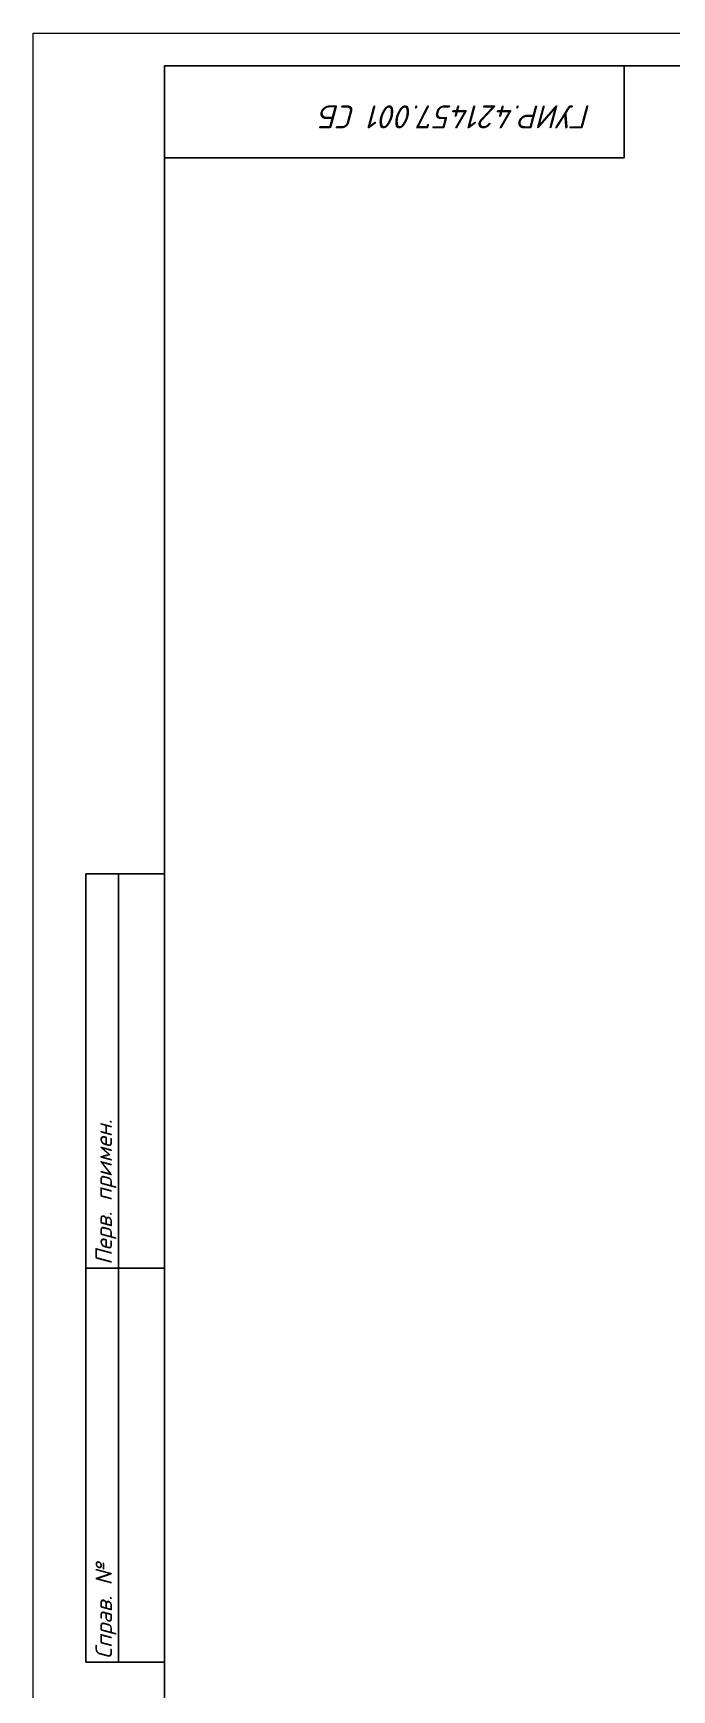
# Model space of a CAD drawing. Header units: millimetres. Extents: x 0 to 936, y 0 to 420.
# Drawn here: x 0 to 97.2, y 167.9 to 420.1 of the extents above; entities that cross this region are included whole.
import ezdxf
from ezdxf.enums import TextEntityAlignment as Align

# ---------------------------------------------------------------- set-up
doc = ezdxf.new("R2010")
doc.units = ezdxf.units.MM
doc.layers.add('рамка', color=253, linetype='Continuous', lineweight=5)
doc.styles.add('текст', font='isocpeui.ttf')

# ---------------------------------------------------------------- blocks, each defined once
blk = doc.blocks.new('*U2')
for p, q in [((90, 401), (90, 415)), ((20, 401), (90, 401)), ((8, 232), (8, 292)), ((8, 292), (20, 292)), ((13, 232), (13, 292)), ((8, 232), (20, 232)), ((8, 172), (8, 232)), ((13, 172), (13, 232)), ((8, 172), (20, 172))]:
    blk.add_line(p, q)
blk.add_lwpolyline([(20, 5), (589, 5), (589, 415), (20, 415)], close=True)
at = {"layer": 'рамка'}
blk.add_lwpolyline([(0, 420), (594, 420), (594, 0), (0, 0)], close=True, dxfattribs=at)
at = {"style": 'текст'}
for s, p in [('Перв. примен.', (12, 232.5)), ('Справ. №', (12, 172.5))]:
    blk.add_text(s, height=2.5, rotation=90, dxfattribs=at).set_placement(p)
for tag, p, height, rotation in [('ОБОЗНАЧЕНИЕ-ВЕРХ', (85, 409), 3.5, 180), ('ПРИМЕНЯЕМОСТЬ', (19, 232.5), 2.5, 90), ('СПРАВ№', (19, 172.5), 2.5, 90), ('ДАТАУЧЁТАДУБЛ', (19, 115.5), 2.5, 90), ('ИНВ№ДУБЛ', (19, 90.5), 2.5, 90), ('ВЗАМИНВ№', (19, 65.5), 2.5, 90), ('ДАТАУЧЁТА', (19, 30.5), 2.5, 90), ('ИНВ№ПОДЛ', (19, 5.5), 2.5, 90)]:
    blk.add_attdef(tag, p, '', height=height, rotation=rotation, dxfattribs=at)
for tag, p in [('ИЗМ4', (404.5, 56)), ('ЛИСТИЗМ4', (411.5, 56)), ('№ДОКУМИЗМ4', (421.5, 56)), ('ПОДПИЗМ4', (444.5, 56)), ('ДАТАИЗМ4', (459.5, 56)), ('ИЗМ3', (404.5, 51)), ('ЛИСТИЗМ3', (411.5, 51)), ('№ДОКУМИЗМ3', (421.5, 51)), ('ПОДПИЗМ3', (444.5, 51)), ('ДАТАИЗМ3', (459.5, 51)), ('ИЗМ2', (404.5, 46)), ('ЛИСТИЗМ2', (411.5, 46)), ('№ДОКУМИЗМ2', (421.5, 46)), ('ПОДПИЗМ2', (444.5, 46)), ('ДАТАИЗМ2', (459.5, 46)), ('ИЗМ1', (404.5, 41)), ('ЛИСТИЗМ1', (411.5, 41)), ('№ДОКУМИЗМ1', (421.5, 41)), ('ПОДПИЗМ1', (444.5, 41)), ('ДАТАИЗМ1', (459.5, 41)), ('РАЗРАБ', (421.5, 31)), ('ДАТАРАЗРАБ', (459.5, 31)), ('ПРОВ', (421.5, 26)), ('ДАТАПРОВ', (459.5, 26)), ('ТКОНТР', (421.5, 21)), ('ДАТАТКОНТР', (459.5, 21)), ('ЛИСТОВ', (574.5, 21)), ('10', (404.5, 16)), ('11', (421.5, 16)), ('12', (444.5, 16)), ('13', (459.5, 16)), ('НКОНТР', (421.5, 11)), ('ДАТАНКОНТР', (459.5, 11)), ('УТВ', (421.5, 6)), ('ДАТАУТВ', (459.5, 6))]:
    blk.add_attdef(tag, p, '', height=2.5, dxfattribs=at)
for tag, height, p in [('НАИМЕНОВАНИЕ1', 5, (504, 36)), ('НАИМЕНОВАНИЕ2', 3.5, (504, 31)), ('МАССА', 3.5, (562.5, 31)), ('МАСШТАБ', 3.5, (580, 31)), ('НАИМЕНОВАНИЕ3', 3.5, (504, 26)), ('НАИМЕНОВАНИЕ4', 2.5, (504, 21)), ('ЛИСТ', 2.5, (554.5, 21)), ('МАТЕРИАЛ1', 2.5, (504, 16)), ('МАТЕРИАЛ2', 2.5, (504, 11)), ('ПРЕДПРИЯТИЕ', 3.5, (564, 11)), ('МАТЕРИАЛ3', 2.5, (504, 6))]:
    blk.add_attdef(tag, text='', height=height, dxfattribs=at).set_placement(p, align=Align.CENTER)
for tag, p in [('ЛИТЕРА', (541.5, 31)), ('ЛИТЕРА2', (546.5, 31)), ('ЛИТЕРА3', (551.5, 31))]:
    blk.add_attdef(tag, text='', height=2.5, dxfattribs=at).set_placement(p, align=Align.RIGHT)
for tag, p in [('ИНДЕКС', (541.5, 31)), ('ИНДЕКС2', (546.5, 31)), ('ИНДЕКС3', (551.5, 31))]:
    blk.add_attdef(tag, text='', height=2.5, dxfattribs=at).set_placement(p, align=Align.TOP_LEFT)

msp = doc.modelspace()

# ---------------------------------------------------------------- block references
ref = msp.add_blockref('*U2', (0, 0.13))
ref.add_attrib('ОБОЗНАЧЕНИЕ-ВЕРХ', 'ГУИР.421457.001 СБ', (85, 409.13), dxfattribs={"height": 3.5, "rotation": 180, "style": 'текст'})

doc.saveas('drawing.dxf')
